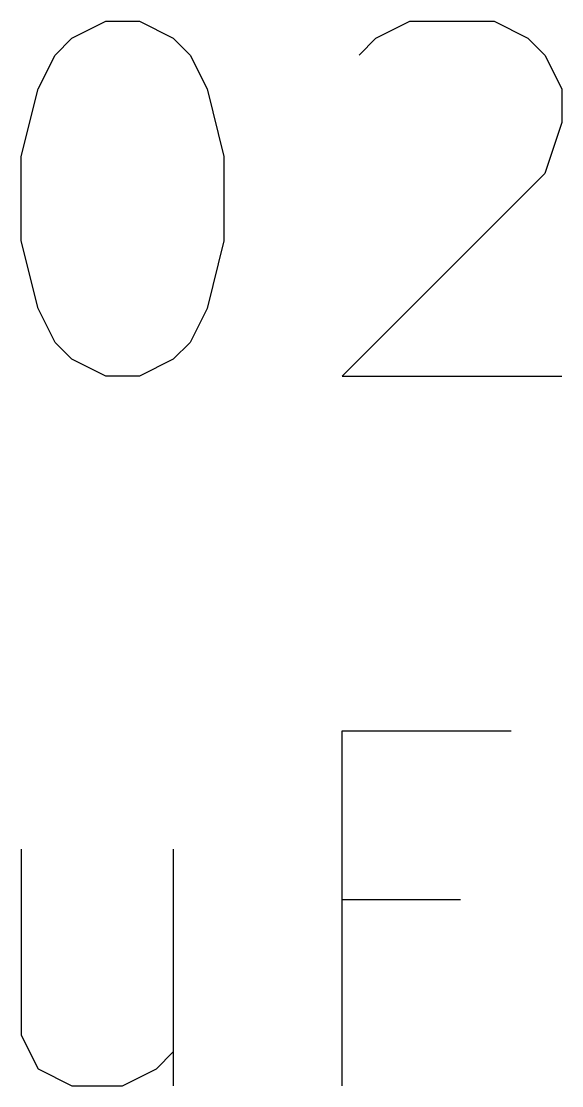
# Model space of a CAD drawing. Extents: x 0.4 to 11.3, y -7.9 to -0.4.
# Drawn here: x 4.6115 to 4.6877, y -1.523 to -1.373 of the extents above; entities that cross this region are included whole.
import ezdxf

# ---------------------------------------------------------------- set-up
doc = ezdxf.new("R2010")
doc.units = 0
doc.header["$MEASUREMENT"] = 0
doc.layers.add('CYAN2', color=4, linetype='CONTINUOUS')

msp = doc.modelspace()

# ---------------------------------------------------------------- linework, layer by layer
at = {"layer": 'CYAN2', "linetype": 'CONTINUOUS'}
for p, q in [((4.61866, -1.37543), (4.62342, -1.37305)), ((4.61866, -1.37543), (4.62342, -1.37305)), ((4.62342, -1.37305), (4.62819, -1.37305)), ((4.62342, -1.37305), (4.62819, -1.37305)), ((4.62819, -1.37305), (4.63294, -1.37543)), ((4.62819, -1.37305), (4.63294, -1.37543)), ((4.66152, -1.37543), (4.66628, -1.37305)), ((4.66152, -1.37543), (4.66628, -1.37305)), ((4.66628, -1.37305), (4.67819, -1.37305)), ((4.66628, -1.37305), (4.67819, -1.37305)), ((4.67819, -1.37305), (4.68294, -1.37543)), ((4.67819, -1.37305), (4.68294, -1.37543)), ((4.61628, -1.37781), (4.61866, -1.37543)), ((4.61628, -1.37781), (4.61866, -1.37543)), ((4.63294, -1.37543), (4.63533, -1.37781)), ((4.63294, -1.37543), (4.63533, -1.37781)), ((4.65914, -1.37781), (4.66152, -1.37543)), ((4.65914, -1.37781), (4.66152, -1.37543)), ((4.68294, -1.37543), (4.68533, -1.37781)), ((4.68294, -1.37543), (4.68533, -1.37781)), ((4.6139, -1.38257), (4.61628, -1.37781)), ((4.6139, -1.38257), (4.61628, -1.37781)), ((4.63533, -1.37781), (4.63771, -1.38257)), ((4.63533, -1.37781), (4.63771, -1.38257)), ((4.68533, -1.37781), (4.68771, -1.38257)), ((4.68533, -1.37781), (4.68771, -1.38257)), ((4.61152, -1.39209), (4.6139, -1.38257)), ((4.61152, -1.39209), (4.6139, -1.38257)), ((4.63771, -1.38257), (4.64009, -1.39209)), ((4.63771, -1.38257), (4.64009, -1.39209)), ((4.68771, -1.38257), (4.68771, -1.38733)), ((4.68771, -1.38257), (4.68771, -1.38733)), ((4.68771, -1.38733), (4.68533, -1.39448)), ((4.68771, -1.38733), (4.68533, -1.39448)), ((4.61152, -1.404), (4.61152, -1.39209)), ((4.61152, -1.404), (4.61152, -1.39209)), ((4.64009, -1.39209), (4.64009, -1.404)), ((4.64009, -1.39209), (4.64009, -1.404)), ((4.68533, -1.39448), (4.65676, -1.42305)), ((4.68533, -1.39448), (4.65676, -1.42305)), ((4.6139, -1.41352), (4.61152, -1.404)), ((4.6139, -1.41352), (4.61152, -1.404)), ((4.64009, -1.404), (4.63771, -1.41352)), ((4.64009, -1.404), (4.63771, -1.41352)), ((4.61628, -1.41829), (4.6139, -1.41352)), ((4.61628, -1.41829), (4.6139, -1.41352)), ((4.63771, -1.41352), (4.63533, -1.41829)), ((4.63771, -1.41352), (4.63533, -1.41829)), ((4.61866, -1.42067), (4.61628, -1.41829)), ((4.61866, -1.42067), (4.61628, -1.41829)), ((4.63533, -1.41829), (4.63294, -1.42067)), ((4.63533, -1.41829), (4.63294, -1.42067)), ((4.62342, -1.42305), (4.61866, -1.42067)), ((4.62342, -1.42305), (4.61866, -1.42067)), ((4.63294, -1.42067), (4.62819, -1.42305)), ((4.63294, -1.42067), (4.62819, -1.42305)), ((4.62819, -1.42305), (4.62342, -1.42305)), ((4.62819, -1.42305), (4.62342, -1.42305)), ((4.65676, -1.42305), (4.68771, -1.42305)), ((4.65676, -1.42305), (4.68771, -1.42305)), ((4.65675, -1.52305), (4.65675, -1.47305)), ((4.65675, -1.47305), (4.68056, -1.47305)), ((4.65675, -1.52305), (4.65675, -1.47305)), ((4.65675, -1.47305), (4.68056, -1.47305)), ((4.61152, -1.48972), (4.61152, -1.51591)), ((4.61152, -1.48972), (4.61152, -1.51591)), ((4.63294, -1.48972), (4.63294, -1.52305)), ((4.63294, -1.48972), (4.63294, -1.52305)), ((4.67342, -1.49686), (4.65675, -1.49686)), ((4.67342, -1.49686), (4.65675, -1.49686)), ((4.61152, -1.51591), (4.6139, -1.52067)), ((4.61152, -1.51591), (4.6139, -1.52067)), ((4.63056, -1.52067), (4.63294, -1.51829)), ((4.63056, -1.52067), (4.63294, -1.51829)), ((4.6139, -1.52067), (4.61866, -1.52305)), ((4.6139, -1.52067), (4.61866, -1.52305)), ((4.6258, -1.52305), (4.63056, -1.52067)), ((4.6258, -1.52305), (4.63056, -1.52067)), ((4.61866, -1.52305), (4.6258, -1.52305)), ((4.61866, -1.52305), (4.6258, -1.52305))]:
    msp.add_line(p, q, dxfattribs=at)

doc.saveas('drawing.dxf')
